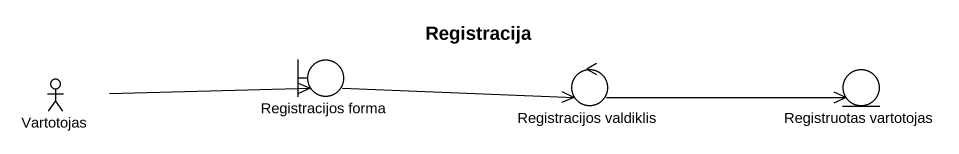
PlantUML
@startuml
title Registracija
boundary "Registracijos forma" as Registracijos_forma
control "Registracijos valdiklis" as Registracijos_valdiklis
entity "Registruotas vartotojas" as Registruotas_vartotojas
actor Vartotojas
Registracijos_forma -right-> Registracijos_valdiklis
Registracijos_valdiklis -right-> Registruotas_vartotojas
Vartotojas -right-> Registracijos_forma
@enduml
